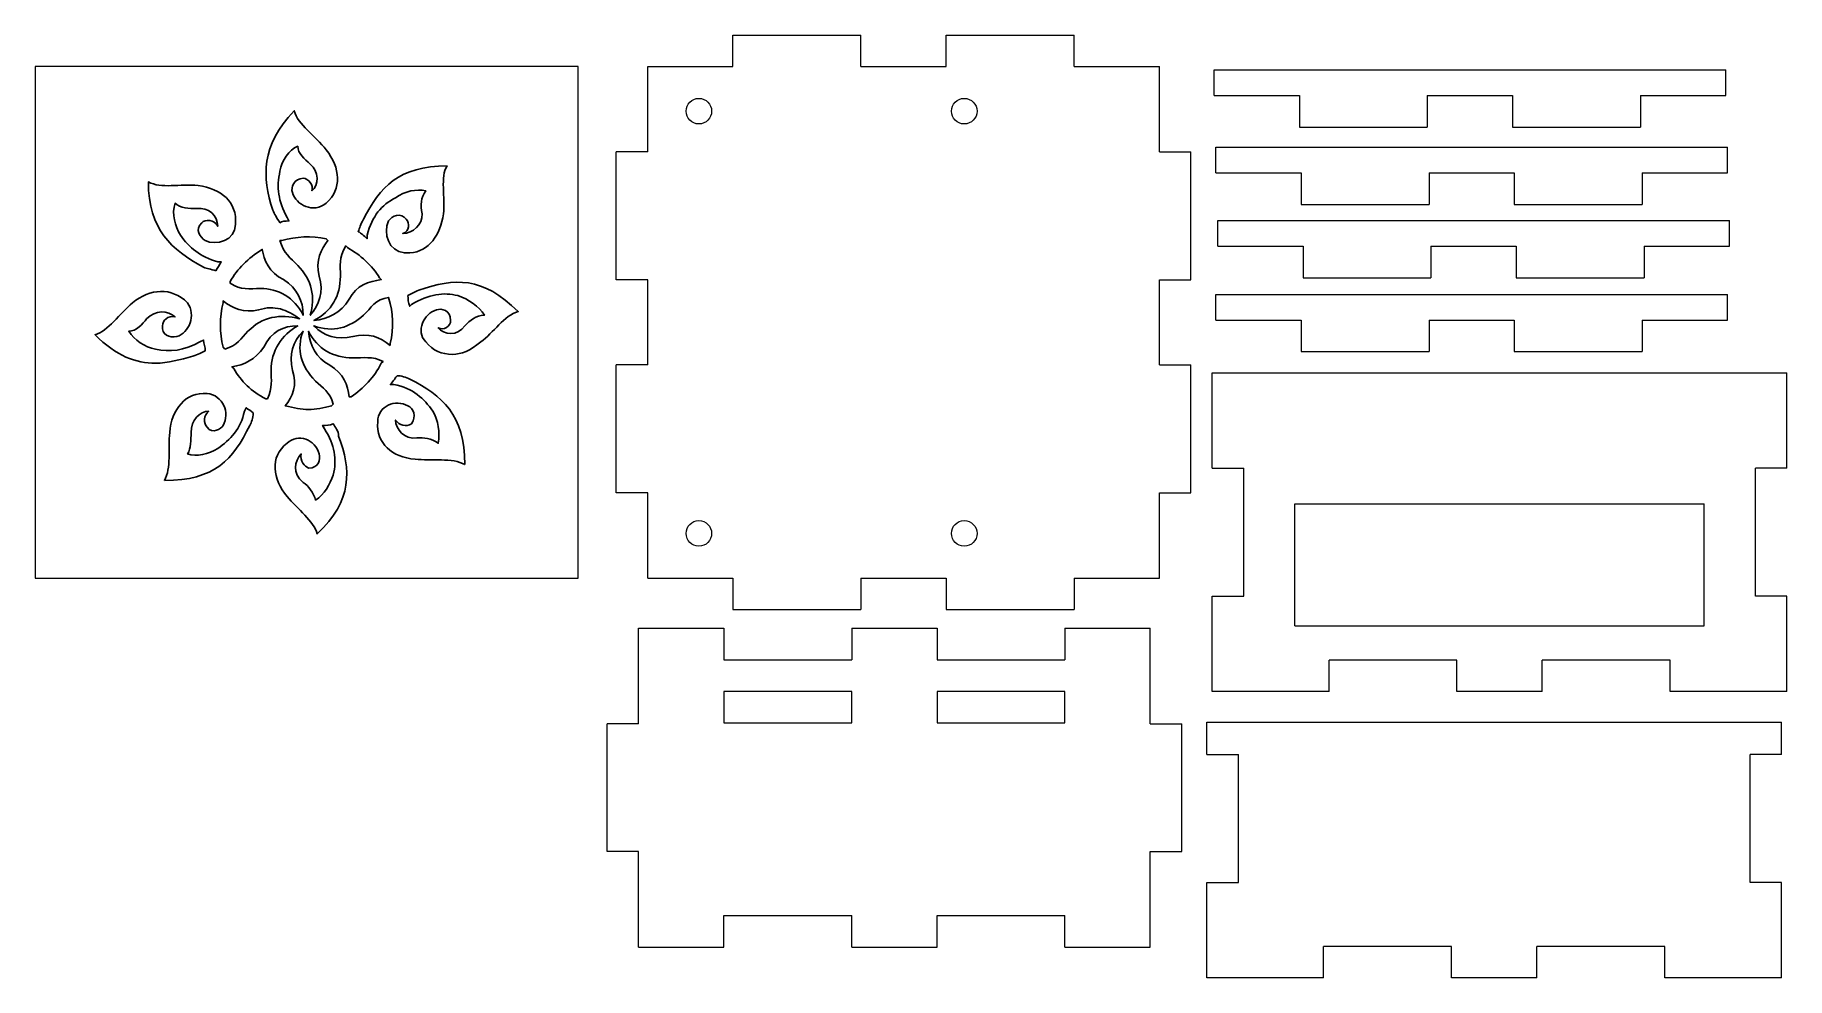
# Model space of a CAD drawing. Header units: millimetres. Extents: x -32 to 174, y -77 to 34.
import ezdxf

# ---------------------------------------------------------------- set-up
doc = ezdxf.new("R2010")
doc.units = ezdxf.units.MM
doc.layers.get('0').update_dxf_attribs({"lineweight": 13, "true_color": 0x000000})
doc.layers.add('Layer 1', color=7, linetype='Continuous', true_color=0xffffff)

# ---------------------------------------------------------------- blocks, each defined once
blk = doc.blocks.new('блок 14')
for p, q in [((15, 0), (0, 0)), ((0, 0), (0, -3.7)), ((15, -3.7), (15, 0)), ((0, -3.7), (15, -3.7))]:
    blk.add_line(p, q)
blk = doc.blocks.new('блок 15')
for centre in [(0, 0), (0, -49.53)]:
    blk.add_circle(centre, 1.5)
blk = doc.blocks.new('блок 16')
for p, q in [((63.7, 0), (0, 0)), ((0, 0), (0, -60)), ((63.7, -60), (63.7, 0)), ((0, -60), (63.7, -60))]:
    blk.add_line(p, q)
blk = doc.blocks.new('блок 17')
at = {"layer": 'Layer 1', "color": 250, "true_color": 0x545454}
for points, knots in [([(-2.03095, 7.583), (-1.89515, 7.7188), (-1.62595, 7.7188), (-1.35435, 7.7188), (-1.35435, 7.7188), (-1.35435, 7.7188), (-1.49015, 7.9894), (-1.49015, 7.9894), (-1.49015, 7.9894), (-2.16495, 9.2079), (-2.30155, 10.293), (-2.03095, 11.5104), (-2.03095, 11.5104), (-1.89515, 12.3239), (-1.35435, 13.1357), (-0.67665, 13.407), (-0.67665, 13.407), (-0.67665, 12.8651), (-0.13545, 12.4587), (0.27165, 12.0516), (0.27165, 12.0516), (0.94935, 11.5104), (0.94935, 10.4267), (0.40705, 10.0214), (0.40705, 10.0214), (0.54295, 10.4267), (0.13615, 10.9696), (-0.26955, 10.9696), (-0.26955, 10.9696), (-0.94715, 10.9696), (-1.21855, 10.293), (-1.08305, 9.8859), (-1.08305, 9.8859), (-0.81135, 8.9373), (0.54295, 8.2606), (1.48905, 9.0731), (1.48905, 9.0731), (2.70835, 10.1572), (2.57245, 11.781), (1.48905, 13.1357), (1.48905, 13.1357), (0.67805, 14.2194), (-0.67665, 15.0318), (-0.94725, 16.1149), (-0.94725, 16.1149), (-3.51935, 13.407), (-3.38455, 11.1044), (-2.57285, 8.5312), (-2.57285, 8.5312), (-2.43695, 8.2607), (-2.30155, 7.9894), (-2.03095, 7.583), (-2.03095, 7.583), (-2.03095, 7.583), (-2.03095, 7.583), (-2.03095, 7.583)], [0, 0, 0, 0, 0.066666667, 0.066666667, 0.066666667, 0.066666667, 0.133333333, 0.133333333, 0.133333333, 0.133333333, 0.2, 0.2, 0.2, 0.2, 0.266666667, 0.266666667, 0.266666667, 0.266666667, 0.333333333, 0.333333333, 0.333333333, 0.333333333, 0.4, 0.4, 0.4, 0.4, 0.466666667, 0.466666667, 0.466666667, 0.466666667, 0.533333333, 0.533333333, 0.533333333, 0.533333333, 0.6, 0.6, 0.6, 0.6, 0.666666667, 0.666666667, 0.666666667, 0.666666667, 0.733333333, 0.733333333, 0.733333333, 0.733333333, 0.8, 0.8, 0.8, 0.8, 0.866666667, 0.866666667, 0.866666667, 0.866666667, 1, 1, 1, 1]), ([(-6.90665, 3.9268), (-6.77125, 4.1973), (-6.63545, 4.3321), (-6.49955, 4.6044), (-6.49955, 4.6044), (-6.49955, 4.6044), (-6.77125, 4.6045), (-6.77125, 4.6045), (-6.77125, 4.6045), (-8.12515, 5.0098), (-8.93695, 5.6875), (-9.61465, 6.6357), (-9.61465, 6.6357), (-10.02025, 7.3127), (-10.29125, 8.2606), (-10.02025, 9.0731), (-10.02025, 9.0731), (-9.61455, 8.6671), (-8.93695, 8.667), (-8.39685, 8.667), (-8.39685, 8.667), (-7.44775, 8.8025), (-6.77125, 8.1248), (-6.77125, 7.3127), (-6.77125, 7.3127), (-7.04245, 7.8535), (-7.71735, 7.8535), (-7.98905, 7.583), (-7.98905, 7.583), (-8.52975, 7.0411), (-8.12515, 6.4999), (-7.71735, 6.2283), (-7.71735, 6.2283), (-6.90665, 5.8233), (-5.41695, 6.2283), (-5.41695, 7.4482), (-5.41695, 7.4482), (-5.28105, 9.2079), (-6.49955, 10.1572), (-8.26105, 10.4267), (-8.26105, 10.4267), (-9.61455, 10.5625), (-11.10515, 10.1572), (-12.05195, 10.698), (-12.05195, 10.698), (-12.05195, 7.0411), (-10.29125, 5.5517), (-7.85315, 4.1973), (-7.85315, 4.1973), (-7.58155, 4.0626), (-7.31135, 4.0626), (-6.90665, 3.9268), (-6.90665, 3.9268), (-6.90665, 3.9268), (-6.90665, 3.9268), (-6.90665, 3.9268)], [0, 0, 0, 0, 0.066666667, 0.066666667, 0.066666667, 0.066666667, 0.133333333, 0.133333333, 0.133333333, 0.133333333, 0.2, 0.2, 0.2, 0.2, 0.266666667, 0.266666667, 0.266666667, 0.266666667, 0.333333333, 0.333333333, 0.333333333, 0.333333333, 0.4, 0.4, 0.4, 0.4, 0.466666667, 0.466666667, 0.466666667, 0.466666667, 0.533333333, 0.533333333, 0.533333333, 0.533333333, 0.6, 0.6, 0.6, 0.6, 0.666666667, 0.666666667, 0.666666667, 0.666666667, 0.733333333, 0.733333333, 0.733333333, 0.733333333, 0.8, 0.8, 0.8, 0.8, 0.866666667, 0.866666667, 0.866666667, 0.866666667, 1, 1, 1, 1]), ([(7.85505, 5.2814), (9.34265, 5.4173), (10.15785, 6.6357), (10.42805, 8.2606), (10.42805, 8.2606), (10.56395, 9.4802), (10.15785, 11.1044), (10.69695, 11.9161), (10.69695, 11.9161), (7.04185, 11.9161), (5.55275, 10.293), (4.33385, 7.8535), (4.33385, 7.8535), (4.06225, 7.4482), (4.06225, 7.1769), (3.92675, 6.9053), (3.92675, 6.9053), (4.19815, 6.7716), (4.33385, 6.6357), (4.60515, 6.3641), (4.60515, 6.3641), (4.60515, 6.3641), (4.60525, 6.6357), (4.60525, 6.6357), (4.60525, 6.6357), (5.01165, 8.1248), (5.68855, 8.9373), (6.77015, 9.4802), (6.77015, 9.4802), (7.45005, 10.0214), (8.39645, 10.1572), (9.07375, 10.0214), (9.07375, 10.0214), (8.66785, 9.4802), (8.66775, 8.9373), (8.80355, 8.2606), (8.80355, 8.2606), (8.80365, 7.4482), (8.12485, 6.7716), (7.31415, 6.7716), (7.31415, 6.7716), (7.85505, 6.9053), (7.85495, 7.583), (7.58365, 7.8535), (7.58365, 7.8535), (7.17735, 8.3965), (6.49995, 8.1248), (6.23035, 7.7188), (6.23035, 7.7188), (5.82445, 6.7716), (6.23035, 5.4172), (7.44995, 5.2814), (7.44995, 5.2814), (7.58365, 5.2814), (7.71945, 5.2814), (7.85495, 5.2814), (7.85495, 5.2814), (7.85495, 5.2814), (7.85505, 5.2814), (7.85505, 5.2814)], [0, 0, 0, 0, 0.0625, 0.0625, 0.0625, 0.0625, 0.125, 0.125, 0.125, 0.125, 0.1875, 0.1875, 0.1875, 0.1875, 0.25, 0.25, 0.25, 0.25, 0.3125, 0.3125, 0.3125, 0.3125, 0.375, 0.375, 0.375, 0.375, 0.4375, 0.4375, 0.4375, 0.4375, 0.5, 0.5, 0.5, 0.5, 0.5625, 0.5625, 0.5625, 0.5625, 0.625, 0.625, 0.625, 0.625, 0.6875, 0.6875, 0.6875, 0.6875, 0.75, 0.75, 0.75, 0.75, 0.8125, 0.8125, 0.8125, 0.8125, 0.875, 0.875, 0.875, 0.875, 1, 1, 1, 1]), ([(-0.26955, 0.5412), (-0.26955, 1.6246), (-0.67665, 2.5735), (-1.75965, 3.2501), (-1.75965, 3.2501), (-2.84445, 3.7909), (-3.24875, 4.7403), (-3.38455, 5.5517), (-3.38455, 5.5517), (-3.38455, 5.5517), (-3.38445, 5.5517), (-3.38445, 5.5517), (-3.38445, 5.5517), (-4.46715, 4.8754), (-5.28105, 4.0626), (-5.82185, 3.1143), (-5.82185, 3.1143), (-5.82185, 3.1143), (-5.82185, 2.9788), (-5.82185, 2.9788), (-5.82185, 2.9788), (-5.00935, 2.4377), (-4.33455, 2.5735), (-3.51935, 2.5735), (-3.51935, 2.5735), (-2.16495, 2.5735), (-0.94725, 1.8965), (-0.26955, 0.5411), (-0.26955, 0.5411), (-0.26955, 0.5411), (-0.26955, 0.5412), (-0.26955, 0.5412)], [0, 0, 0, 0, 0.111111111, 0.111111111, 0.111111111, 0.111111111, 0.222222222, 0.222222222, 0.222222222, 0.222222222, 0.333333333, 0.333333333, 0.333333333, 0.333333333, 0.444444444, 0.444444444, 0.444444444, 0.444444444, 0.555555556, 0.555555556, 0.555555556, 0.555555556, 0.666666667, 0.666666667, 0.666666667, 0.666666667, 0.777777778, 0.777777778, 0.777777778, 0.777777778, 1, 1, 1, 1]), ([(0.27165, 0.5412), (0.94935, 1.3547), (1.35365, 2.3022), (0.94935, 3.5207), (0.94935, 3.5207), (0.67805, 4.7403), (1.08195, 5.5517), (1.62595, 6.2283), (1.62595, 6.2283), (1.62595, 6.2283), (1.48915, 6.3641), (1.48915, 6.3641), (1.48915, 6.3641), (0.40715, 6.6357), (-0.81135, 6.4999), (-1.89515, 6.2283), (-1.89515, 6.2283), (-1.89515, 6.2283), (-2.03095, 6.2283), (-2.03095, 6.2283), (-2.03095, 6.2283), (-1.75955, 5.2814), (-1.21855, 4.8754), (-0.67665, 4.3321), (-0.67665, 4.3321), (0.40715, 3.2502), (0.67805, 1.8965), (0.27165, 0.5411), (0.27165, 0.5411), (0.27165, 0.5411), (0.27165, 0.5412), (0.27165, 0.5412)], [0, 0, 0, 0, 0.111111111, 0.111111111, 0.111111111, 0.111111111, 0.222222222, 0.222222222, 0.222222222, 0.222222222, 0.333333333, 0.333333333, 0.333333333, 0.333333333, 0.444444444, 0.444444444, 0.444444444, 0.444444444, 0.555555556, 0.555555556, 0.555555556, 0.555555556, 0.666666667, 0.666666667, 0.666666667, 0.666666667, 0.777777778, 0.777777778, 0.777777778, 0.777777778, 1, 1, 1, 1]), ([(0.54295, 0.1351), (1.62595, 0.2699), (2.57245, 0.677), (3.25115, 1.76), (3.25115, 1.76), (3.79205, 2.843), (4.74095, 3.1143), (5.68855, 3.2501), (5.68855, 3.2501), (5.68855, 3.2501), (5.55275, 3.386), (5.55275, 3.386), (5.55275, 3.386), (5.01165, 4.3321), (4.06225, 5.1456), (3.11535, 5.6875), (3.11535, 5.6875), (3.11535, 5.6875), (2.97965, 5.8233), (2.97965, 5.8233), (2.97965, 5.8233), (2.43945, 4.8754), (2.57245, 4.3321), (2.57245, 3.5207), (2.57245, 3.5207), (2.57255, 2.0323), (1.89755, 0.8128), (0.54295, 0.1351), (0.54295, 0.1351), (0.54295, 0.1351), (0.54295, 0.1351), (0.54295, 0.1351)], [0, 0, 0, 0, 0.111111111, 0.111111111, 0.111111111, 0.111111111, 0.222222222, 0.222222222, 0.222222222, 0.222222222, 0.333333333, 0.333333333, 0.333333333, 0.333333333, 0.444444444, 0.444444444, 0.444444444, 0.444444444, 0.555555556, 0.555555556, 0.555555556, 0.555555556, 0.666666667, 0.666666667, 0.666666667, 0.666666667, 0.777777778, 0.777777778, 0.777777778, 0.777777778, 1, 1, 1, 1]), ([(-11.51005, -3.1157), (-10.56215, -3.1157), (-9.61465, -2.843), (-8.66565, -2.5739), (-8.66565, -2.5739), (-8.26095, -2.4381), (-7.98905, -2.3022), (-7.71735, -2.1664), (-7.71735, -2.1664), (-7.71735, -1.8962), (-7.85315, -1.6246), (-7.85315, -1.3554), (-7.85315, -1.3554), (-7.85315, -1.3554), (-8.12515, -1.4891), (-8.12515, -1.4891), (-8.12515, -1.4891), (-9.34325, -2.1664), (-10.42635, -2.3022), (-11.51005, -2.032), (-11.51005, -2.032), (-12.32355, -1.8962), (-13.13425, -1.3554), (-13.54135, -0.6766), (-13.54135, -0.6766), (-12.99945, -0.6766), (-12.45945, -0.1355), (-12.18775, 0.2699), (-12.18775, 0.2699), (-11.51005, 0.9476), (-10.56215, 0.9476), (-10.02025, 0.4057), (-10.02025, 0.4057), (-10.56215, 0.5412), (-10.96925, 0.1351), (-10.96925, -0.2709), (-10.96925, -0.2709), (-11.10505, -0.9479), (-10.42635, -1.2196), (-9.88735, -1.0837), (-9.88735, -1.0837), (-8.93685, -0.8125), (-8.39685, 0.5411), (-9.07165, 1.4894), (-9.07165, 1.4894), (-10.29125, 2.7093), (-11.91545, 2.5735), (-13.26975, 1.4894), (-13.26975, 1.4894), (-14.21795, 0.677), (-15.16695, -0.6766), (-16.11455, -0.9479), (-16.11455, -0.9479), (-14.48855, -2.5739), (-12.99955, -3.1157), (-11.51005, -3.1157), (-11.51005, -3.1157), (-11.51005, -3.1157), (-11.51005, -3.1157), (-11.51005, -3.1157)], [0, 0, 0, 0, 0.0625, 0.0625, 0.0625, 0.0625, 0.125, 0.125, 0.125, 0.125, 0.1875, 0.1875, 0.1875, 0.1875, 0.25, 0.25, 0.25, 0.25, 0.3125, 0.3125, 0.3125, 0.3125, 0.375, 0.375, 0.375, 0.375, 0.4375, 0.4375, 0.4375, 0.4375, 0.5, 0.5, 0.5, 0.5, 0.5625, 0.5625, 0.5625, 0.5625, 0.625, 0.625, 0.625, 0.625, 0.6875, 0.6875, 0.6875, 0.6875, 0.75, 0.75, 0.75, 0.75, 0.8125, 0.8125, 0.8125, 0.8125, 0.875, 0.875, 0.875, 0.875, 1, 1, 1, 1]), ([(11.10515, -2.4381), (11.78175, -2.4381), (12.45835, -2.1664), (13.27185, -1.4891), (13.27185, -1.4891), (14.22015, -0.8125), (15.03145, 0.5411), (16.11455, 0.8128), (16.11455, 0.8128), (13.40695, 3.5207), (11.24095, 3.3859), (8.53195, 2.4377), (8.53195, 2.4377), (8.26075, 2.3022), (7.98905, 2.1664), (7.71945, 2.0323), (7.71945, 2.0323), (7.71945, 1.76), (7.71945, 1.4894), (7.85495, 1.2188), (7.85495, 1.2188), (7.85495, 1.2188), (7.98905, 1.3547), (7.98905, 1.3547), (7.98905, 1.3547), (9.34265, 2.1664), (10.42805, 2.3022), (11.51255, 2.0323), (11.51255, 2.0323), (12.32255, 1.76), (13.13605, 1.2188), (13.54175, 0.5411), (13.54175, 0.5411), (12.86585, 0.5412), (12.45835, 0.1351), (12.05225, -0.2709), (12.05225, -0.2709), (11.51265, -1.0837), (10.42805, -0.9479), (10.02205, -0.4068), (10.02205, -0.4068), (10.42815, -0.6766), (10.96855, -0.2709), (10.96855, 0.1351), (10.96855, 0.1351), (10.96855, 0.9476), (10.29265, 1.083), (9.88625, 0.9476), (9.88625, 0.9476), (8.93835, 0.677), (8.26065, -0.6766), (9.07375, -1.4891), (9.07375, -1.4891), (9.61495, -2.1664), (10.29265, -2.4381), (11.10505, -2.4381), (11.10505, -2.4381), (11.10505, -2.4381), (11.10515, -2.4381), (11.10515, -2.4381)], [0, 0, 0, 0, 0.0625, 0.0625, 0.0625, 0.0625, 0.125, 0.125, 0.125, 0.125, 0.1875, 0.1875, 0.1875, 0.1875, 0.25, 0.25, 0.25, 0.25, 0.3125, 0.3125, 0.3125, 0.3125, 0.375, 0.375, 0.375, 0.375, 0.4375, 0.4375, 0.4375, 0.4375, 0.5, 0.5, 0.5, 0.5, 0.5625, 0.5625, 0.5625, 0.5625, 0.625, 0.625, 0.625, 0.625, 0.6875, 0.6875, 0.6875, 0.6875, 0.75, 0.75, 0.75, 0.75, 0.8125, 0.8125, 0.8125, 0.8125, 0.875, 0.875, 0.875, 0.875, 1, 1, 1, 1]), ([(-6.22825, -2.032), (-5.28105, -1.7604), (-5.00945, -1.2196), (-4.46725, -0.6766), (-4.46725, -0.6766), (-3.38445, 0.4057), (-2.03095, 0.677), (-0.54085, 0.2699), (-0.54085, 0.2699), (-1.49015, 0.9476), (-2.43695, 1.3547), (-3.65515, 0.9476), (-3.65515, 0.9476), (-4.73885, 0.677), (-5.68815, 1.083), (-6.36375, 1.6245), (-6.36375, 1.6245), (-6.36375, 1.6245), (-6.36375, 1.4894), (-6.36375, 1.4894), (-6.36375, 1.4894), (-6.63535, 0.4057), (-6.63545, -0.8125), (-6.36375, -1.8962), (-6.36375, -1.8962), (-6.36375, -1.8962), (-6.22825, -2.032), (-6.22825, -2.032)], [0, 0, 0, 0, 0.125, 0.125, 0.125, 0.125, 0.25, 0.25, 0.25, 0.25, 0.375, 0.375, 0.375, 0.375, 0.5, 0.5, 0.5, 0.5, 0.625, 0.625, 0.625, 0.625, 0.75, 0.75, 0.75, 0.75, 1, 1, 1, 1]), ([(6.36625, -1.7604), (6.36625, -1.7604), (6.36625, -1.6245), (6.36625, -1.6245), (6.36625, -1.6245), (6.63445, -0.4068), (6.63435, 0.677), (6.23035, 1.8965), (6.23035, 1.8965), (6.23035, 1.8965), (6.23045, 1.8965), (6.23045, 1.8965), (6.23045, 1.8965), (5.28035, 1.76), (4.87575, 1.083), (4.33385, 0.5411), (4.33385, 0.5411), (3.25125, -0.4068), (2.03125, -0.8125), (0.54295, -0.2709), (0.54295, -0.2709), (1.35365, -1.0837), (2.30365, -1.3554), (3.52145, -1.0837), (3.52145, -1.0837), (4.74105, -0.8125), (5.55275, -1.0837), (6.36625, -1.7604), (6.36625, -1.7604), (6.36625, -1.7604), (6.36625, -1.7604), (6.36625, -1.7604)], [0, 0, 0, 0, 0.111111111, 0.111111111, 0.111111111, 0.111111111, 0.222222222, 0.222222222, 0.222222222, 0.222222222, 0.333333333, 0.333333333, 0.333333333, 0.333333333, 0.444444444, 0.444444444, 0.444444444, 0.444444444, 0.555555556, 0.555555556, 0.555555556, 0.555555556, 0.666666667, 0.666666667, 0.666666667, 0.666666667, 0.777777778, 0.777777778, 0.777777778, 0.777777778, 1, 1, 1, 1]), ([(-2.97985, -5.8236), (-2.57275, -5.0102), (-2.70865, -4.3335), (-2.70865, -3.6569), (-2.70865, -3.6569), (-2.70865, -2.1664), (-1.89515, -0.9479), (-0.67665, -0.2709), (-0.67665, -0.2709), (-1.75955, -0.2709), (-2.70865, -0.6766), (-3.24875, -1.8962), (-3.24875, -1.8962), (-3.92645, -2.843), (-4.73885, -3.2516), (-5.68815, -3.386), (-5.68815, -3.386), (-5.68815, -3.386), (-5.55235, -3.5211), (-5.55235, -3.5211), (-5.55235, -3.5211), (-5.00935, -4.4693), (-4.19915, -5.2814), (-3.11295, -5.8237), (-3.11295, -5.8237), (-3.11295, -5.8237), (-2.97985, -5.8236), (-2.97985, -5.8236)], [0, 0, 0, 0, 0.125, 0.125, 0.125, 0.125, 0.25, 0.25, 0.25, 0.25, 0.375, 0.375, 0.375, 0.375, 0.5, 0.5, 0.5, 0.5, 0.625, 0.625, 0.625, 0.625, 0.75, 0.75, 0.75, 0.75, 1, 1, 1, 1]), ([(0.13615, -6.6361), (0.67805, -6.6361), (1.35365, -6.5006), (1.89755, -6.3648), (1.89755, -6.3648), (1.89755, -6.3648), (2.03135, -6.229), (2.03135, -6.229), (2.03135, -6.229), (1.76175, -5.2814), (1.21775, -5.0102), (0.67805, -4.4693), (0.67805, -4.4693), (-0.40535, -3.386), (-0.81135, -2.032), (-0.26955, -0.6766), (-0.26955, -0.6766), (-1.08305, -1.4891), (-1.35435, -2.4381), (-1.08305, -3.6569), (-1.08305, -3.6569), (-0.67665, -4.7406), (-1.08305, -5.6871), (-1.62595, -6.3648), (-1.62595, -6.3648), (-1.62595, -6.3648), (-1.62595, -6.3648), (-1.62595, -6.3648), (-1.62595, -6.3648), (-0.94715, -6.5006), (-0.40535, -6.6361), (0.13615, -6.6361), (0.13615, -6.6361), (0.13615, -6.6361), (0.13615, -6.6361), (0.13615, -6.6361)], [0, 0, 0, 0, 0.1, 0.1, 0.1, 0.1, 0.2, 0.2, 0.2, 0.2, 0.3, 0.3, 0.3, 0.3, 0.4, 0.4, 0.4, 0.4, 0.5, 0.5, 0.5, 0.5, 0.6, 0.6, 0.6, 0.6, 0.7, 0.7, 0.7, 0.7, 0.8, 0.8, 0.8, 0.8, 1, 1, 1, 1]), ([(3.25125, -5.6871), (3.25125, -5.6871), (3.38565, -5.6871), (3.38565, -5.6871), (3.38565, -5.6871), (4.33395, -5.0102), (5.14735, -4.1977), (5.68855, -3.1157), (5.68855, -3.1157), (5.68855, -3.1157), (5.82445, -2.9788), (5.82445, -2.9788), (5.82445, -2.9788), (5.01165, -2.5739), (4.33385, -2.7086), (3.52145, -2.7086), (3.52145, -2.7086), (2.03135, -2.7086), (0.81345, -2.032), (0.13615, -0.6766), (0.13615, -0.6766), (0.27165, -1.7604), (0.67805, -2.7086), (1.76175, -3.2516), (1.76175, -3.2516), (2.84375, -3.9285), (3.11535, -4.7406), (3.25115, -5.6871), (3.25115, -5.6871), (3.25115, -5.6871), (3.25125, -5.6871), (3.25125, -5.6871)], [0, 0, 0, 0, 0.111111111, 0.111111111, 0.111111111, 0.111111111, 0.222222222, 0.222222222, 0.222222222, 0.222222222, 0.333333333, 0.333333333, 0.333333333, 0.333333333, 0.444444444, 0.444444444, 0.444444444, 0.444444444, 0.555555556, 0.555555556, 0.555555556, 0.555555556, 0.666666667, 0.666666667, 0.666666667, 0.666666667, 0.777777778, 0.777777778, 0.777777778, 0.777777778, 1, 1, 1, 1]), ([(-10.83345, -12.053), (-7.04245, -12.053), (-5.55235, -10.4267), (-4.33455, -7.8546), (-4.33455, -7.8546), (-4.19905, -7.5833), (-4.06225, -7.3138), (-4.06225, -6.9056), (-4.06225, -6.9056), (-4.19905, -6.7709), (-4.46725, -6.6361), (-4.60305, -6.5006), (-4.60305, -6.5006), (-4.60305, -6.5006), (-4.73885, -6.7709), (-4.73885, -6.7709), (-4.73885, -6.7709), (-5.00935, -8.1252), (-5.82185, -8.938), (-6.77125, -9.6157), (-6.77125, -9.6157), (-7.44775, -10.0217), (-8.39685, -10.2923), (-9.07165, -10.0217), (-9.07165, -10.0217), (-8.80105, -9.6157), (-8.80115, -8.938), (-8.80115, -8.3961), (-8.80115, -8.3961), (-8.80105, -7.4486), (-8.12515, -6.7709), (-7.44785, -6.7709), (-7.44785, -6.7709), (-7.85315, -7.0425), (-7.85315, -7.7191), (-7.58155, -7.9904), (-7.58155, -7.9904), (-7.17545, -8.5312), (-6.49955, -8.1252), (-6.36375, -7.8546), (-6.36375, -7.8546), (-5.82185, -6.9056), (-6.36375, -5.5513), (-7.58155, -5.4173), (-7.58155, -5.4173), (-9.20745, -5.2814), (-10.29125, -6.6361), (-10.42635, -8.3961), (-10.42635, -8.3961), (-10.56215, -9.6157), (-10.29125, -11.1044), (-10.83345, -12.053), (-10.83345, -12.053), (-10.83345, -12.053), (-10.83345, -12.053), (-10.83345, -12.053)], [0, 0, 0, 0, 0.066666667, 0.066666667, 0.066666667, 0.066666667, 0.133333333, 0.133333333, 0.133333333, 0.133333333, 0.2, 0.2, 0.2, 0.2, 0.266666667, 0.266666667, 0.266666667, 0.266666667, 0.333333333, 0.333333333, 0.333333333, 0.333333333, 0.4, 0.4, 0.4, 0.4, 0.466666667, 0.466666667, 0.466666667, 0.466666667, 0.533333333, 0.533333333, 0.533333333, 0.533333333, 0.6, 0.6, 0.6, 0.6, 0.666666667, 0.666666667, 0.666666667, 0.666666667, 0.733333333, 0.733333333, 0.733333333, 0.733333333, 0.8, 0.8, 0.8, 0.8, 0.866666667, 0.866666667, 0.866666667, 0.866666667, 1, 1, 1, 1]), ([(12.05235, -10.8331), (12.05235, -7.0425), (10.29265, -5.5513), (7.85495, -4.3335), (7.85495, -4.3335), (7.58365, -4.1977), (7.17725, -4.0629), (6.90595, -4.0629), (6.90595, -4.0629), (6.77015, -4.1977), (6.63435, -4.4693), (6.36625, -4.7406), (6.36625, -4.7406), (6.36625, -4.7406), (6.63445, -4.7406), (6.63445, -4.7406), (6.63445, -4.7406), (8.12485, -5.0102), (8.93835, -5.8237), (9.61495, -6.7709), (9.61495, -6.7709), (10.02215, -7.4486), (10.15785, -8.3961), (10.02205, -9.2082), (10.02205, -9.2082), (9.47925, -8.8029), (8.93835, -8.8029), (8.39645, -8.8029), (8.39645, -8.8029), (7.45005, -8.938), (6.77015, -8.1252), (6.77015, -7.4486), (6.77015, -7.4486), (7.04185, -7.8546), (7.58365, -7.9904), (7.98905, -7.7191), (7.98905, -7.7191), (8.39645, -7.178), (8.12485, -6.5006), (7.71945, -6.3648), (7.71945, -6.3648), (6.77015, -5.8236), (5.41585, -6.3648), (5.41585, -7.5833), (5.41585, -7.5833), (5.28035, -9.2082), (6.49995, -10.2923), (8.26065, -10.4267), (8.26065, -10.4267), (9.47925, -10.5625), (11.10505, -10.2923), (12.05225, -10.8331), (12.05225, -10.8331), (12.05225, -10.8331), (12.05235, -10.8331), (12.05235, -10.8331)], [0, 0, 0, 0, 0.066666667, 0.066666667, 0.066666667, 0.066666667, 0.133333333, 0.133333333, 0.133333333, 0.133333333, 0.2, 0.2, 0.2, 0.2, 0.266666667, 0.266666667, 0.266666667, 0.266666667, 0.333333333, 0.333333333, 0.333333333, 0.333333333, 0.4, 0.4, 0.4, 0.4, 0.466666667, 0.466666667, 0.466666667, 0.466666667, 0.533333333, 0.533333333, 0.533333333, 0.533333333, 0.6, 0.6, 0.6, 0.6, 0.666666667, 0.666666667, 0.666666667, 0.666666667, 0.733333333, 0.733333333, 0.733333333, 0.733333333, 0.8, 0.8, 0.8, 0.8, 0.866666667, 0.866666667, 0.866666667, 0.866666667, 1, 1, 1, 1]), ([(0.81355, -16.1149), (3.52145, -13.5428), (3.38565, -11.2402), (2.43945, -8.667), (2.43945, -8.667), (2.43945, -8.2603), (2.16785, -7.9904), (2.03125, -7.7191), (2.03125, -7.7191), (1.76175, -7.8546), (1.48905, -7.8546), (1.21775, -7.8546), (1.21775, -7.8546), (1.21775, -7.8546), (1.35365, -8.1252), (1.35365, -8.1252), (1.35365, -8.1252), (2.16785, -9.344), (2.30365, -10.4267), (2.03125, -11.6459), (2.03125, -11.6459), (1.76175, -12.3243), (1.35365, -13.1346), (0.67805, -13.5428), (0.67805, -13.5428), (0.54295, -12.9999), (0.13615, -12.458), (-0.26955, -12.1888), (-0.26955, -12.1888), (-1.08305, -11.5111), (-0.94725, -10.5625), (-0.40535, -10.0217), (-0.40535, -10.0217), (-0.54075, -10.5625), (-0.13545, -10.97), (0.13615, -11.1044), (0.13615, -11.1044), (0.94935, -11.1044), (1.08195, -10.4267), (0.94935, -10.0217), (0.94935, -10.0217), (0.67805, -8.938), (-0.67665, -8.3961), (-1.49015, -9.2082), (-1.49015, -9.2082), (-2.84445, -10.2923), (-2.57285, -11.9172), (-1.49015, -13.2704), (-1.49015, -13.2704), (-0.67665, -14.2194), (0.54295, -15.167), (0.81345, -16.1149), (0.81345, -16.1149), (0.81345, -16.1149), (0.81355, -16.1149), (0.81355, -16.1149)], [0, 0, 0, 0, 0.066666667, 0.066666667, 0.066666667, 0.066666667, 0.133333333, 0.133333333, 0.133333333, 0.133333333, 0.2, 0.2, 0.2, 0.2, 0.266666667, 0.266666667, 0.266666667, 0.266666667, 0.333333333, 0.333333333, 0.333333333, 0.333333333, 0.4, 0.4, 0.4, 0.4, 0.466666667, 0.466666667, 0.466666667, 0.466666667, 0.533333333, 0.533333333, 0.533333333, 0.533333333, 0.6, 0.6, 0.6, 0.6, 0.666666667, 0.666666667, 0.666666667, 0.666666667, 0.733333333, 0.733333333, 0.733333333, 0.733333333, 0.8, 0.8, 0.8, 0.8, 0.866666667, 0.866666667, 0.866666667, 0.866666667, 1, 1, 1, 1])]:
    blk.add_open_spline(points, degree=3, knots=knots, dxfattribs=at)

msp = doc.modelspace()

# ---------------------------------------------------------------- linework, layer by layer
for p, q in [((50, 30), (50, 33.7)), ((50, 33.7), (65, 33.7)), ((65, 30), (65, 33.7)), ((75, 30), (75, 33.7)), ((75, 33.7), (90, 33.7)), ((90, 30), (90, 33.7)), ((40, 30), (50, 30)), ((40, 20), (40, 30)), ((65, 30), (75, 30)), ((90, 30), (100, 30)), ((100, 20), (100, 30)), ((106.42, 26.6), (106.42, 29.6)), ((106.42, 29.6), (166.42, 29.6)), ((166.42, 26.6), (166.42, 29.6)), ((106.42, 26.6), (116.42, 26.6)), ((116.42, 26.6), (116.42, 22.9)), ((131.42, 26.6), (131.42, 22.9)), ((131.42, 26.6), (141.42, 26.6)), ((141.42, 26.6), (141.42, 22.9)), ((156.42, 26.6), (156.42, 22.9)), ((156.42, 26.6), (166.42, 26.6)), ((116.42, 22.9), (131.42, 22.9)), ((141.42, 22.9), (156.42, 22.9)), ((36.3, 5), (36.3, 20)), ((40, 20), (36.3, 20)), ((100, 20), (103.7, 20)), ((103.7, 5), (103.7, 20)), ((106.63, 17.54), (106.63, 20.54)), ((106.63, 20.54), (166.63, 20.54)), ((166.63, 17.54), (166.63, 20.54)), ((106.63, 17.54), (116.63, 17.54)), ((116.63, 17.54), (116.63, 13.84)), ((131.63, 17.54), (131.63, 13.84)), ((131.63, 17.54), (141.63, 17.54)), ((141.63, 17.54), (141.63, 13.84)), ((156.63, 17.54), (156.63, 13.84)), ((156.63, 17.54), (166.63, 17.54)), ((116.63, 13.84), (131.63, 13.84)), ((141.63, 13.84), (156.63, 13.84)), ((106.85, 8.93), (106.85, 11.93)), ((106.85, 11.93), (166.85, 11.93)), ((166.85, 8.93), (166.85, 11.93)), ((106.85, 8.93), (116.85, 8.93)), ((116.85, 8.93), (116.85, 5.23)), ((131.85, 8.93), (131.85, 5.23)), ((131.85, 8.93), (141.85, 8.93)), ((141.85, 8.93), (141.85, 5.23)), ((156.85, 8.93), (156.85, 5.23)), ((156.85, 8.93), (166.85, 8.93)), ((40, 5), (36.3, 5)), ((40, -5), (40, 5)), ((100, -5), (100, 5)), ((100, 5), (103.7, 5)), ((116.85, 5.23), (131.85, 5.23)), ((141.85, 5.23), (156.85, 5.23)), ((106.63, 0.26), (106.63, 3.26)), ((106.63, 3.26), (166.63, 3.26)), ((166.63, 0.26), (166.63, 3.26)), ((106.63, 0.26), (116.63, 0.26)), ((116.63, 0.26), (116.63, -3.44)), ((131.63, 0.26), (131.63, -3.44)), ((131.63, 0.26), (141.63, 0.26)), ((141.63, 0.26), (141.63, -3.44)), ((156.63, 0.26), (156.63, -3.44)), ((156.63, 0.26), (166.63, 0.26)), ((116.63, -3.44), (131.63, -3.44)), ((141.63, -3.44), (156.63, -3.44)), ((36.3, -20), (36.3, -5)), ((40, -5), (36.3, -5)), ((100, -5), (103.7, -5)), ((103.7, -20), (103.7, -5)), ((106.2, -17.11), (106.2, -5.91)), ((106.2, -5.91), (173.6, -5.91)), ((173.6, -17.11), (173.6, -5.91)), ((106.2, -17.11), (109.9, -17.11)), ((109.9, -32.11), (109.9, -17.11)), ((169.9, -32.11), (169.9, -17.11)), ((173.6, -17.11), (169.9, -17.11)), ((40, -20), (36.3, -20)), ((40, -30), (40, -20)), ((100, -30), (100, -20)), ((100, -20), (103.7, -20)), ((115.9, -21.31), (163.9, -21.31)), ((115.9, -35.61), (115.9, -21.31)), ((163.9, -35.61), (163.9, -21.31)), ((40, -30), (50, -30)), ((50, -30), (50, -33.7)), ((65, -30), (65, -33.7)), ((65, -30), (75, -30)), ((75, -30), (75, -33.7)), ((90, -30), (90, -33.7)), ((90, -30), (100, -30)), ((106.2, -32.11), (109.9, -32.11)), ((106.2, -43.31), (106.2, -32.11)), ((173.6, -32.11), (169.9, -32.11)), ((173.6, -43.31), (173.6, -32.11)), ((50, -33.7), (65, -33.7)), ((75, -33.7), (90, -33.7)), ((38.93, -35.89), (48.93, -35.89)), ((38.93, -47.09), (38.93, -35.89)), ((48.93, -35.89), (48.93, -39.59)), ((63.93, -35.89), (63.93, -39.59)), ((63.93, -35.89), (73.93, -35.89)), ((73.93, -35.89), (73.93, -39.59)), ((88.93, -35.89), (88.93, -39.59)), ((88.93, -35.89), (98.93, -35.89)), ((98.93, -47.09), (98.93, -35.89)), ((115.9, -35.61), (163.9, -35.61)), ((48.93, -39.59), (63.93, -39.59)), ((73.93, -39.59), (88.93, -39.59)), ((134.9, -39.61), (119.9, -39.61)), ((119.9, -43.31), (119.9, -39.61)), ((134.9, -43.31), (134.9, -39.61)), ((159.9, -39.61), (144.9, -39.61)), ((144.9, -43.31), (144.9, -39.61)), ((159.9, -43.31), (159.9, -39.61)), ((119.9, -43.31), (106.2, -43.31)), ((144.9, -43.31), (134.9, -43.31)), ((173.6, -43.31), (159.9, -43.31)), ((35.23, -62.09), (35.23, -47.09)), ((38.93, -47.09), (35.23, -47.09)), ((98.93, -47.09), (102.63, -47.09)), ((102.63, -62.09), (102.63, -47.09)), ((105.57, -50.71), (105.57, -46.91)), ((105.57, -46.91), (172.97, -46.91)), ((172.97, -50.71), (172.97, -46.91)), ((105.57, -50.71), (109.27, -50.71)), ((109.27, -65.71), (109.27, -50.71)), ((169.27, -65.71), (169.27, -50.71)), ((172.97, -50.71), (169.27, -50.71)), ((38.93, -62.09), (35.23, -62.09)), ((38.93, -73.29), (38.93, -62.09)), ((98.93, -62.09), (102.63, -62.09)), ((98.93, -73.29), (98.93, -62.09)), ((105.57, -65.71), (109.27, -65.71)), ((105.57, -76.91), (105.57, -65.71)), ((172.97, -65.71), (169.27, -65.71)), ((172.97, -76.91), (172.97, -65.71)), ((48.93, -73.29), (48.93, -69.59)), ((48.93, -69.59), (63.93, -69.59)), ((63.93, -73.29), (63.93, -69.59)), ((73.93, -73.29), (73.93, -69.59)), ((73.93, -69.59), (88.93, -69.59)), ((88.93, -73.29), (88.93, -69.59)), ((38.93, -73.29), (48.93, -73.29)), ((63.93, -73.29), (73.93, -73.29)), ((88.93, -73.29), (98.93, -73.29)), ((134.27, -73.21), (119.27, -73.21)), ((119.27, -76.91), (119.27, -73.21)), ((134.27, -76.91), (134.27, -73.21)), ((159.27, -73.21), (144.27, -73.21)), ((144.27, -76.91), (144.27, -73.21)), ((159.27, -76.91), (159.27, -73.21)), ((119.27, -76.91), (105.57, -76.91)), ((144.27, -76.91), (134.27, -76.91)), ((172.97, -76.91), (159.27, -76.91))]:
    msp.add_line(p, q)

# ---------------------------------------------------------------- block references
for name, p in [('блок 16', (-31.85, 30)), ('блок 15', (46, 24.77)), ('блок 15', (77.12, 24.77)), ('блок 14', (48.93, -43.29)), ('блок 14', (73.93, -43.29))]:
    msp.add_blockref(name, p)
at = {"layer": 'Layer 1', "color": 0, "xscale": 1.54, "yscale": 1.54}
msp.add_blockref('блок 17', (0, 0), dxfattribs=at)

doc.saveas('drawing.dxf')
